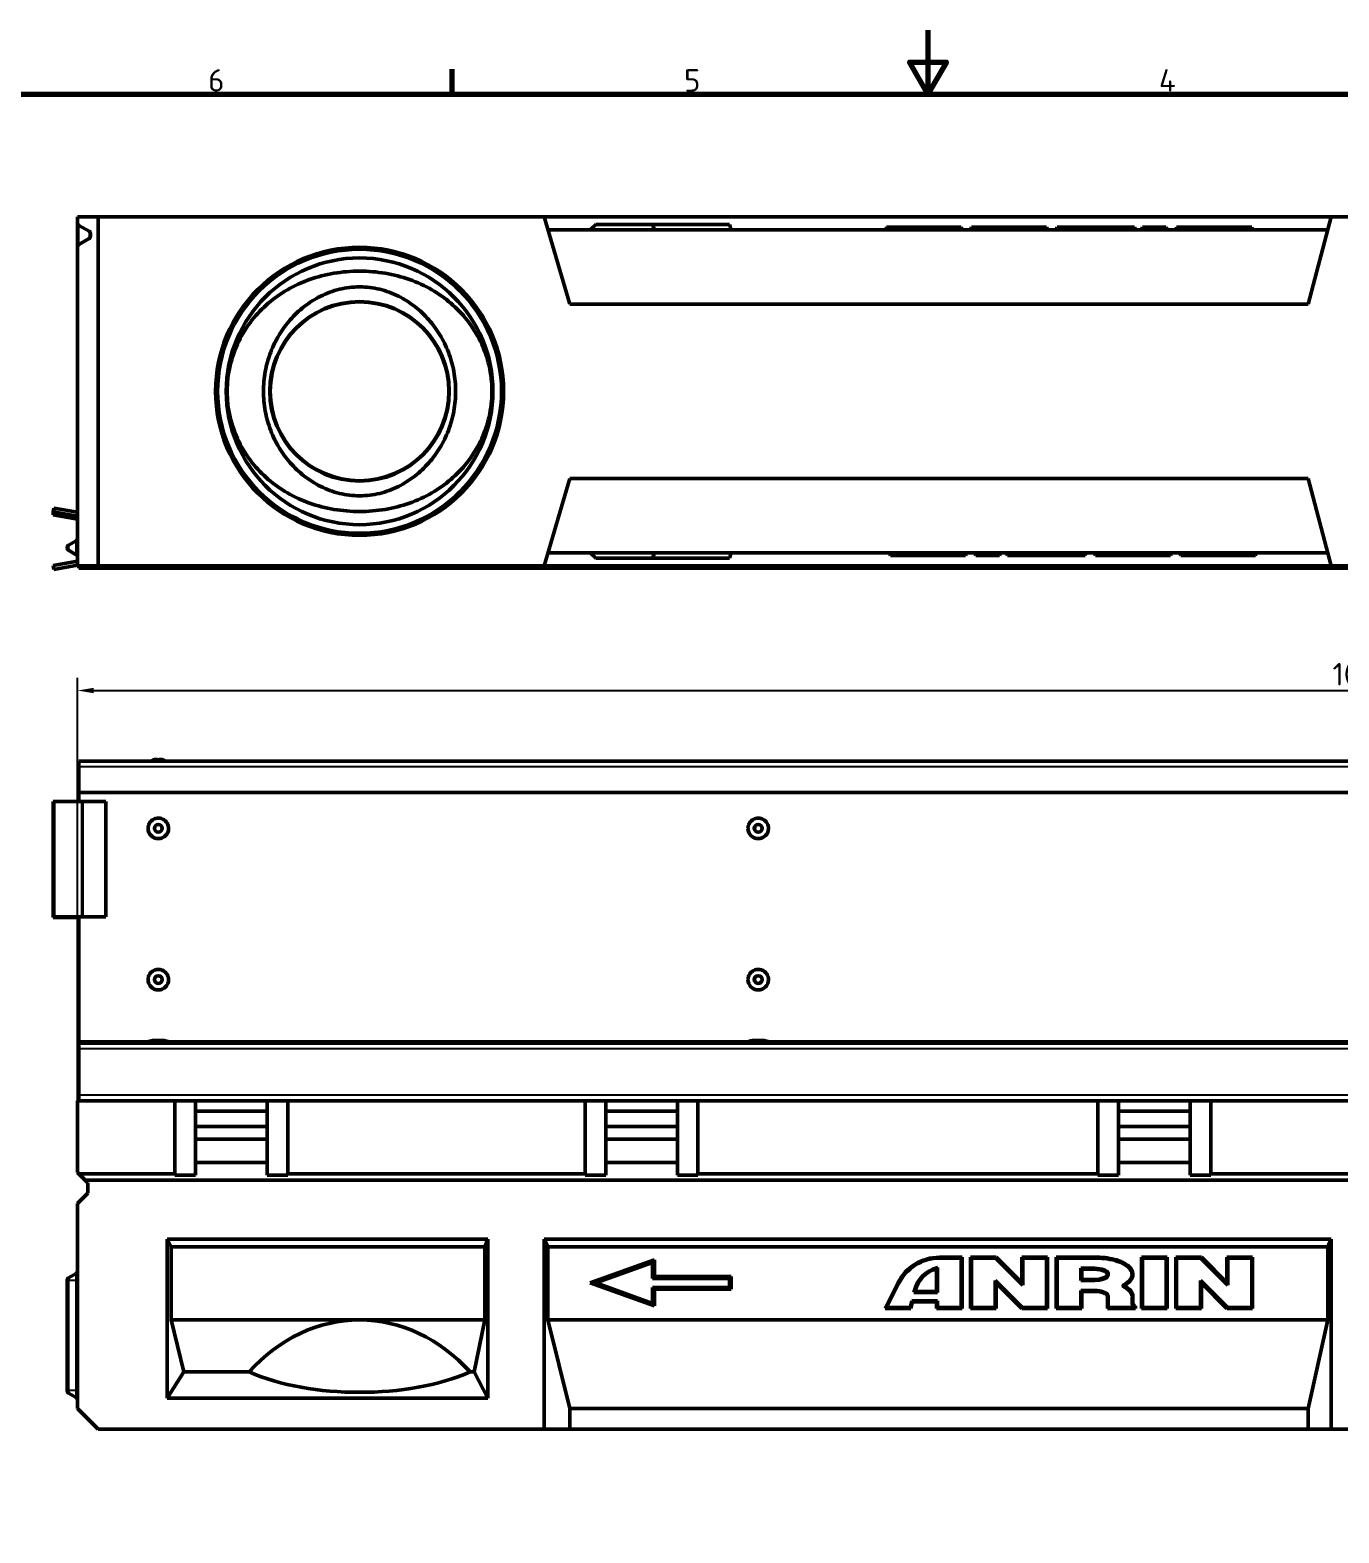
# Model space of a CAD drawing. Header units: millimetres. Extents: x 0 to 2181, y -65 to 1050.
# Drawn here: x 392 to 903, y 464 to 1050 of the extents above; entities that cross this region are included whole.
import ezdxf

# ---------------------------------------------------------------- set-up
doc = ezdxf.new("R2010")
doc.units = ezdxf.units.MM
doc.header["$LTSCALE"] = 2.5
for name, color, linetype, lineweight in [('Bemaßung (ISO)', 7, 'Continuous', 25), ('Rahmen (ISO)', 7, 'Continuous', 70), ('Sichtbar (ISO)', 7, 'Continuous', 50), ('Sichtbar schmal (ISO)', 7, 'Continuous', 25)]:
    doc.layers.add(name, color=color, linetype=linetype, lineweight=lineweight)
doc.styles.add('Notiztext (DIN)', font='isocpeur.ttf')
doc.styles.add('TXT 3_5', font='isocpeur.ttf')
doc.dimstyles.new('Anrin Standard (DIN)', dxfattribs={"dimscale": 2.5, "dimtxt": 3.5, "dimasz": 2.5, "dimexe": 2, "dimexo": 0, "dimgap": 0.8, "dimtad": 1, "dimtxsty": 'TXT 3_5', "dimcen": 0.09, "dimdle": 10, "dimclrd": 256, "dimclre": 256, "dimclrt": 256, "dimadec": 0, "dimazin": 2, "dimtfac": 0.714286, "dimtmove": 0, "dimatfit": 3, "dimfxl": 1, "dimtolj": 1, "dimlwd": -1, "dimlwe": -1, "dimarcsym": 0})

# ---------------------------------------------------------------- blocks, each defined once
blk = doc.blocks.new('Ränder Standardrahmen')
at = {"layer": 'Rahmen (ISO)'}
blk.add_line((222.75, 410), (222.75, 413.9), dxfattribs=at)
at = {"layer": 'Rahmen (ISO)', "flags": 128}
for points in [[(297, 420), (297, 410), (294.11, 415), (299.89, 415), (297, 410)], [(10, 10), (10, 410), (584, 410), (584, 10), (10, 10)]]:
    blk.add_lwpolyline(points, dxfattribs=at)
at = {"layer": 'Rahmen (ISO)', "color": 179, "char_height": 3.5, "attachment_point": 7, "style": 'Notiztext (DIN)'}
for s, insert in [('6', (184.7, 410.4)), ('5', (258.95, 410.4)), ('4', (333.03, 410.4))]:
    blk.add_mtext(s, dxfattribs=dict(at, insert=insert))
blk = doc.blocks.new('*D5')
at = {"layer": 'Bemaßung (ISO)', "transparency": 16777216}
for p, q in [((410.81, 632.45), (410.81, 797.45)), ((1410.81, 592.45), (1410.81, 797.45)), ((417.06, 792.45), (1404.56, 792.45))]:
    blk.add_line(p, q, dxfattribs=at)
for points in [[(417.06, 793.49), (417.06, 791.41), (410.81, 792.45)], [(1404.56, 793.49), (1404.56, 791.41), (1410.81, 792.45)]]:
    blk.add_solid(points, dxfattribs=at)
at = {"layer": 'Defpoints', "color": 0, "transparency": 16777216}
for p in [(1410.81, 792.45), (410.81, 632.45), (1410.81, 592.45)]:
    blk.add_point(p, dxfattribs=at)
at = {"layer": 'Bemaßung (ISO)', "transparency": 16777216, "insert": (900.31, 803.2), "char_height": 8.75, "attachment_point": 1, "style": 'TXT 3_5'}
blk.add_mtext('\\A1;1000', dxfattribs=at)

msp = doc.modelspace()

# ---------------------------------------------------------------- linework, layer by layer
at = {"layer": 'Sichtbar (ISO)'}
for p, q in [((410.81, 977.127), (410.81, 841.127)), ((1410.81, 977.127), (410.81, 977.127)), ((411.31, 973.838), (415.31, 971.528)), ((418.81, 841.127), (418.81, 977.127)), ((592.81, 977.127), (602.854, 943.127)), ((610.81, 972.127), (612.959, 974.127)), ((665.082, 974.127), (612.959, 974.127)), ((635.81, 972.127), (635.082, 974.127)), ((665.81, 972.127), (665.082, 974.127)), ((725.81, 972.127), (726.399, 973.127)), ((755.446, 973.127), (726.399, 973.127)), ((735.81, 972.127), (735.526, 973.127)), ((736.477, 972.127), (736.193, 973.127)), ((745.81, 972.127), (746.174, 973.127)), ((755.81, 972.127), (755.446, 973.127)), ((759.143, 972.127), (759.507, 973.127)), ((788.78, 973.127), (759.507, 973.127)), ((769.143, 972.127), (768.78, 973.127)), ((779.143, 972.127), (779.294, 973.127)), ((789.143, 972.127), (788.78, 973.127)), ((792.477, 972.127), (792.841, 973.127)), ((823.113, 973.127), (792.841, 973.127)), ((802.477, 972.127), (802.113, 973.127)), ((812.477, 972.127), (812.841, 973.127)), ((823.477, 972.127), (823.113, 973.127)), ((825.81, 972.127), (826.174, 973.127)), ((835.446, 973.127), (826.174, 973.127)), ((835.81, 972.127), (835.446, 973.127)), ((839.143, 972.127), (839.507, 973.127)), ((868.78, 973.127), (839.507, 973.127)), ((849.143, 972.127), (848.78, 973.127)), ((859.143, 972.127), (859.294, 973.127)), ((869.143, 972.127), (868.78, 973.127)), ((890.805, 943.127), (899.81, 977.127)), ((415.31, 968.725), (411.31, 966.415)), ((415.81, 970.662), (415.81, 969.591)), ((898.486, 972.127), (594.287, 972.127)), ((890.805, 943.127), (602.854, 943.127)), ((602.854, 875.127), (592.81, 841.127)), ((890.805, 875.127), (602.854, 875.127)), ((899.81, 841.127), (890.805, 875.127)), ((401.31, 862.13), (401.571, 863.606)), ((410.81, 860.455), (401.31, 862.13)), ((401.31, 860.952), (401.31, 862.13)), ((401.571, 863.606), (410.81, 861.978)), ((410.81, 859.277), (401.31, 860.952)), ((410.31, 850.838), (407.31, 849.106)), ((406.81, 848.013), (406.81, 848.24)), ((410.31, 845.415), (407.31, 847.147)), ((898.486, 846.127), (594.287, 846.127)), ((610.81, 846.127), (612.959, 844.127)), ((612.959, 844.127), (665.082, 844.127)), ((635.81, 846.127), (635.082, 844.127)), ((665.81, 846.127), (665.082, 844.127)), ((727.477, 846.127), (727.841, 845.127)), ((727.841, 845.127), (757.113, 845.127)), ((737.477, 846.127), (737.326, 845.127)), ((747.477, 846.127), (747.841, 845.127)), ((757.477, 846.127), (757.113, 845.127)), ((760.81, 846.127), (761.174, 845.127)), ((761.174, 845.127), (770.446, 845.127)), ((770.81, 846.127), (770.446, 845.127)), ((773.143, 846.127), (773.507, 845.127)), ((773.507, 845.127), (803.78, 845.127)), ((784.143, 846.127), (783.78, 845.127)), ((794.143, 846.127), (794.507, 845.127)), ((804.143, 846.127), (803.78, 845.127)), ((807.477, 846.127), (807.841, 845.127)), ((807.841, 845.127), (837.113, 845.127)), ((817.477, 846.127), (817.326, 845.127)), ((827.477, 846.127), (827.841, 845.127)), ((837.477, 846.127), (837.113, 845.127)), ((840.81, 846.127), (841.174, 845.127)), ((841.174, 845.127), (870.221, 845.127)), ((850.81, 846.127), (850.446, 845.127)), ((860.143, 846.127), (860.428, 845.127)), ((860.81, 846.127), (861.094, 845.127)), ((870.81, 846.127), (870.221, 845.127)), ((401.31, 841.156), (410.81, 842.831)), ((401.571, 839.678), (401.31, 841.156)), ((410.81, 841.308), (401.571, 839.678)), ((410.81, 841.127), (1410.81, 841.127)), ((411.31, 841.127), (411.31, 840.127)), ((1410.31, 840.127), (411.31, 840.127)), ((411.31, 764.951), (411.31, 749.178)), ((1410.31, 764.951), (411.31, 764.951)), ((440.932, 765.445), (440.932, 765.568)), ((443.688, 765.445), (443.688, 765.568)), ((411.31, 752.701), (1410.31, 752.701)), ((401.31, 749.184), (401.571, 749.223)), ((401.31, 749.184), (401.31, 703.951)), ((401.571, 749.223), (401.571, 704.238)), ((401.571, 749.223), (412.404, 749.173)), ((412.838, 749.172), (421.838, 749.172)), ((421.838, 749.172), (421.838, 704.148)), ((438.31, 738.697), (438.31, 738.689)), ((446.31, 738.697), (446.31, 738.689)), ((672.31, 738.697), (672.31, 738.689)), ((680.31, 738.697), (680.31, 738.689)), ((401.31, 704.2), (401.571, 704.238)), ((412.143, 704.15), (401.31, 704.2)), ((401.31, 703.951), (411.31, 703.951)), ((401.571, 704.238), (412.404, 704.188)), ((411.31, 632.451), (411.31, 704.154)), ((412.838, 704.187), (421.838, 704.187)), ((421.838, 704.148), (412.838, 704.148)), ((438.31, 679.717), (438.31, 679.71)), ((446.31, 679.717), (446.31, 679.71)), ((672.31, 679.717), (672.31, 679.71)), ((680.31, 679.717), (680.31, 679.71)), ((1410.31, 654.951), (411.31, 654.951)), ((438.31, 654.951), (438.31, 655.25)), ((444.11, 655.951), (440.51, 655.951)), ((446.31, 654.951), (446.31, 655.25)), ((672.31, 654.951), (672.31, 655.25)), ((678.11, 655.951), (674.51, 655.951)), ((680.31, 654.951), (680.31, 655.25)), ((1410.81, 632.451), (410.81, 632.451)), ((410.81, 632.451), (410.81, 604.451)), ((448.81, 603.451), (448.81, 632.451)), ((456.81, 632.451), (456.81, 603.451)), ((484.81, 628.451), (456.81, 628.451)), ((484.81, 603.451), (484.81, 632.451)), ((492.81, 632.451), (492.81, 603.451)), ((608.81, 603.451), (608.81, 632.451)), ((616.81, 632.451), (616.81, 603.451)), ((644.81, 628.451), (616.81, 628.451)), ((644.81, 603.451), (644.81, 632.451)), ((652.81, 632.451), (652.81, 603.451)), ((808.81, 603.451), (808.81, 632.451)), ((816.81, 632.451), (816.81, 603.451)), ((844.81, 628.451), (816.81, 628.451)), ((844.81, 603.451), (844.81, 632.451)), ((852.81, 632.451), (852.81, 603.451)), ((484.81, 622.451), (456.81, 622.451)), ((644.81, 622.451), (616.81, 622.451)), ((844.81, 622.451), (816.81, 622.451)), ((484.81, 617.451), (456.81, 617.451)), ((644.81, 617.451), (616.81, 617.451)), ((844.81, 617.451), (816.81, 617.451)), ((410.81, 604.451), (411.31, 603.951)), ((448.81, 603.951), (411.31, 603.951)), ((411.31, 603.951), (414.81, 600.451)), ((484.81, 608.451), (456.81, 608.451)), ((608.81, 603.951), (492.81, 603.951)), ((644.81, 608.451), (616.81, 608.451)), ((808.81, 603.951), (652.81, 603.951)), ((844.81, 608.451), (816.81, 608.451)), ((948.81, 603.951), (852.81, 603.951)), ((1407.81, 601.451), (413.81, 601.451)), ((414.81, 600.451), (414.81, 596.451)), ((456.81, 603.451), (448.81, 603.451)), ((492.81, 603.451), (484.81, 603.451)), ((616.81, 603.451), (608.81, 603.451)), ((652.81, 603.451), (644.81, 603.451)), ((816.81, 603.451), (808.81, 603.451)), ((852.81, 603.451), (844.81, 603.451)), ((414.81, 596.451), (410.81, 592.451)), ((410.81, 592.451), (410.81, 512.451)), ((570.81, 578.451), (445.81, 578.451)), ((445.81, 516.451), (445.81, 578.451)), ((445.81, 578.451), (447.287, 575.564)), ((569.606, 575.564), (447.287, 575.564)), ((447.287, 575.564), (447.287, 547.012)), ((569.606, 575.564), (570.81, 578.451)), ((569.606, 547.012), (569.606, 575.564)), ((570.81, 516.451), (570.81, 578.451)), ((899.81, 578.451), (592.81, 578.451)), ((592.81, 504.451), (592.81, 578.451)), ((592.81, 578.451), (594.287, 575.564)), ((898.486, 575.564), (594.287, 575.564)), ((594.287, 575.564), (594.287, 547.012)), ((898.486, 575.564), (899.81, 578.451)), ((898.486, 547.012), (898.486, 575.564)), ((899.81, 504.451), (899.81, 578.451)), ((635.81, 570.451), (610.81, 561.451)), ((612.959, 561.451), (635.082, 569.415)), ((635.81, 570.451), (635.082, 569.415)), ((635.082, 569.415), (635.082, 563.223)), ((635.81, 563.951), (635.81, 570.451)), ((746.991, 571.451), (755.81, 571.451)), ((746.991, 571.087), (755.446, 571.087)), ((755.81, 571.451), (755.446, 571.087)), ((755.446, 571.087), (755.446, 551.815)), ((755.81, 571.451), (755.81, 551.451)), ((759.143, 571.451), (769.143, 571.451)), ((759.143, 571.451), (759.507, 571.087)), ((759.143, 551.451), (759.143, 571.451)), ((759.507, 571.087), (768.993, 571.087)), ((759.507, 551.815), (759.507, 571.087)), ((769.143, 571.451), (768.993, 571.087)), ((768.993, 571.087), (779.507, 560.572)), ((769.143, 571.451), (779.143, 561.451)), ((779.143, 571.451), (779.507, 571.087)), ((779.143, 561.451), (779.143, 571.451)), ((779.143, 571.451), (789.143, 571.451)), ((779.507, 560.572), (779.507, 571.087)), ((779.507, 571.087), (788.78, 571.087)), ((789.143, 571.451), (788.78, 571.087)), ((788.78, 571.087), (788.78, 551.815)), ((789.143, 571.451), (789.143, 551.451)), ((792.477, 551.451), (792.477, 571.451)), ((792.477, 571.451), (808.477, 571.451)), ((792.477, 571.451), (792.841, 571.087)), ((792.841, 551.815), (792.841, 571.087)), ((792.841, 571.087), (808.477, 571.087)), ((825.81, 571.451), (826.174, 571.087)), ((825.81, 551.451), (825.81, 571.451)), ((825.81, 571.451), (835.81, 571.451)), ((826.174, 551.815), (826.174, 571.087)), ((826.174, 571.087), (835.446, 571.087)), ((835.81, 571.451), (835.446, 571.087)), ((835.446, 571.087), (835.446, 551.815)), ((835.81, 571.451), (835.81, 551.451)), ((839.143, 571.451), (849.143, 571.451)), ((839.143, 571.451), (839.507, 571.087)), ((839.143, 551.451), (839.143, 571.451)), ((839.507, 571.087), (848.993, 571.087)), ((839.507, 551.815), (839.507, 571.087)), ((849.143, 571.451), (848.993, 571.087)), ((848.993, 571.087), (859.507, 560.572)), ((849.143, 571.451), (859.143, 561.451)), ((859.143, 571.451), (859.507, 571.087)), ((859.143, 561.451), (859.143, 571.451)), ((859.143, 571.451), (869.143, 571.451)), ((859.507, 560.572), (859.507, 571.087)), ((859.507, 571.087), (868.78, 571.087)), ((869.143, 571.451), (868.78, 571.087)), ((868.78, 571.087), (868.78, 551.815)), ((869.143, 571.451), (869.143, 551.451)), ((407.31, 563.43), (410.31, 565.162)), ((635.81, 563.951), (635.082, 563.223)), ((635.082, 563.223), (665.082, 563.223)), ((665.81, 563.951), (635.81, 563.951)), ((665.81, 563.951), (665.082, 563.223)), ((665.082, 563.223), (665.082, 559.679)), ((665.81, 558.951), (665.81, 563.951)), ((745.81, 558.117), (745.81, 566.977)), ((746.174, 567.451), (746.174, 557.753)), ((802.113, 562.42), (802.113, 567.148)), ((802.477, 566.784), (802.113, 567.148)), ((802.113, 567.148), (807.477, 567.148)), ((802.477, 562.784), (802.113, 562.42)), ((802.477, 566.784), (802.477, 562.784)), ((807.477, 566.784), (802.477, 566.784)), ((802.477, 562.784), (807.477, 562.784)), ((406.81, 519.337), (406.81, 562.564)), ((610.81, 561.451), (635.81, 552.451)), ((610.81, 561.451), (612.959, 561.451)), ((635.082, 553.486), (612.959, 561.451)), ((665.082, 559.679), (635.082, 559.679)), ((635.81, 558.951), (635.082, 559.679)), ((635.082, 559.679), (635.082, 553.486)), ((635.81, 558.951), (665.81, 558.951)), ((635.81, 552.451), (635.81, 558.951)), ((665.81, 558.951), (665.082, 559.679)), ((725.81, 551.451), (730.81, 561.451)), ((726.399, 551.815), (731.136, 561.288)), ((737.011, 557.753), (737.193, 558.484)), ((737.477, 558.117), (737.011, 557.753)), ((746.174, 557.753), (737.011, 557.753)), ((737.547, 558.396), (737.477, 558.117)), ((737.477, 558.117), (745.81, 558.117)), ((745.81, 558.117), (746.174, 557.753)), ((779.294, 551.815), (768.78, 562.329)), ((769.143, 561.451), (768.78, 562.329)), ((768.78, 562.329), (768.78, 551.815)), ((779.143, 551.451), (769.143, 561.451)), ((769.143, 561.451), (769.143, 551.451)), ((779.143, 561.451), (779.507, 560.572)), ((807.477, 562.42), (802.113, 562.42)), ((807.477, 558.481), (802.113, 558.481)), ((802.477, 558.117), (802.113, 558.481)), ((802.113, 558.481), (802.113, 551.815)), ((807.477, 558.117), (802.477, 558.117)), ((802.477, 558.117), (802.477, 551.451)), ((859.294, 551.815), (848.78, 562.329)), ((849.143, 561.451), (848.78, 562.329)), ((848.78, 562.329), (848.78, 551.815)), ((859.143, 551.451), (849.143, 561.451)), ((849.143, 561.451), (849.143, 551.451)), ((859.143, 561.451), (859.507, 560.572)), ((635.81, 552.451), (635.082, 553.486)), ((725.81, 551.451), (726.399, 551.815)), ((735.81, 551.451), (725.81, 551.451)), ((735.526, 551.815), (726.399, 551.815)), ((736.193, 554.481), (735.526, 551.815)), ((735.81, 551.451), (735.526, 551.815)), ((736.477, 554.117), (735.81, 551.451)), ((746.174, 554.481), (736.193, 554.481)), ((736.477, 554.117), (736.193, 554.481)), ((745.81, 554.117), (736.477, 554.117)), ((745.81, 554.117), (746.174, 554.481)), ((745.81, 551.451), (745.81, 554.117)), ((745.81, 551.451), (746.174, 551.815)), ((755.81, 551.451), (745.81, 551.451)), ((746.174, 551.815), (746.174, 554.481)), ((755.446, 551.815), (746.174, 551.815)), ((755.81, 551.451), (755.446, 551.815)), ((759.143, 551.451), (759.507, 551.815)), ((769.143, 551.451), (759.143, 551.451)), ((768.78, 551.815), (759.507, 551.815)), ((769.143, 551.451), (768.78, 551.815)), ((779.143, 551.451), (779.294, 551.815)), ((789.143, 551.451), (779.143, 551.451)), ((788.78, 551.815), (779.294, 551.815)), ((789.143, 551.451), (788.78, 551.815)), ((792.477, 551.451), (792.841, 551.815)), ((802.477, 551.451), (792.477, 551.451)), ((802.113, 551.815), (792.841, 551.815)), ((802.477, 551.451), (802.113, 551.815)), ((812.477, 551.451), (812.477, 556.117)), ((812.477, 551.451), (812.841, 551.815)), ((823.477, 551.451), (812.477, 551.451)), ((812.841, 551.815), (812.841, 556.117)), ((823.113, 551.815), (812.841, 551.815)), ((822.113, 556.117), (822.113, 553.451)), ((822.477, 556.117), (822.477, 553.451)), ((823.113, 552.136), (823.113, 551.815)), ((823.477, 551.451), (823.113, 551.815)), ((823.477, 552.451), (823.477, 551.451)), ((825.81, 551.451), (826.174, 551.815)), ((835.81, 551.451), (825.81, 551.451)), ((835.446, 551.815), (826.174, 551.815)), ((835.81, 551.451), (835.446, 551.815)), ((839.143, 551.451), (839.507, 551.815)), ((849.143, 551.451), (839.143, 551.451)), ((848.78, 551.815), (839.507, 551.815)), ((849.143, 551.451), (848.78, 551.815)), ((859.143, 551.451), (859.294, 551.815)), ((869.143, 551.451), (859.143, 551.451)), ((868.78, 551.815), (859.294, 551.815)), ((869.143, 551.451), (868.78, 551.815)), ((569.606, 547.012), (447.287, 547.012)), ((447.287, 547.012), (452.317, 526.721)), ((565.505, 526.721), (569.606, 547.012)), ((898.486, 547.012), (594.287, 547.012)), ((594.287, 547.012), (602.854, 512.451)), ((890.805, 512.451), (898.486, 547.012)), ((445.81, 516.451), (452.317, 526.721)), ((452.317, 526.721), (477.736, 526.721)), ((563.884, 526.721), (565.505, 526.721)), ((565.505, 526.721), (570.81, 516.451)), ((407.31, 518.471), (410.31, 516.739)), ((570.81, 516.451), (445.81, 516.451)), ((418.81, 504.451), (410.81, 512.451)), ((890.805, 512.451), (602.854, 512.451)), ((602.854, 512.451), (602.854, 504.451)), ((890.805, 504.451), (890.805, 512.451)), ((418.81, 504.451), (1402.81, 504.451))]:
    msp.add_line(p, q, dxfattribs=at)
for radius in [56.157, 55.371, 52, 35, 34.843]:
    msp.add_circle((520.81, 909.127), radius, dxfattribs=at)
for centre, radius, start, end in [((411.81, 974.704), 1, 180, 240), ((414.81, 970.662), 1, 0, 60), ((414.81, 969.591), 1, 300, 0), ((411.81, 965.549), 1, 120, 180), ((409.81, 851.704), 1, 300, 0), ((407.81, 848.24), 1, 120, 180), ((407.81, 848.013), 1, 180, 240), ((409.81, 844.549), 1, 0, 60), ((442.31, 760.451), 5.3, 105.068836, 121.890792), ((442.31, 760.451), 5.3, 58.109208, 74.931164), ((438.61, 655.25), 0.3, 113.84447, 180), ((440.51, 650.951), 5, 90, 113.84447), ((444.11, 650.951), 5, 66.15553, 90), ((446.01, 655.25), 0.3, 0, 66.15553), ((672.61, 655.25), 0.3, 113.84447, 180), ((674.51, 650.951), 5, 90, 113.84447), ((678.11, 650.951), 5, 66.15553, 90), ((680.01, 655.25), 0.3, 0, 66.15553), ((746.991, 553.361), 18.09, 90, 153.434949), ((746.991, 553.361), 17.726, 90, 153.434949), ((407.81, 562.564), 1, 120, 180), ((409.81, 566.028), 1, 300, 0), ((749.143, 555.497), 12.318, 103.949179, 165.963757), ((749.143, 555.497), 11.954, 106.191505, 165.963757), ((818.998, 560.386), 0.364, 118.479954, 241.935979), ((823.477, 553.451), 1.364, 180, 254.523319), ((823.477, 553.451), 1, 180, 270), ((407.81, 519.337), 1, 180, 240), ((409.81, 515.873), 1, 0, 60)]:
    msp.add_arc(centre, radius, start, end, dxfattribs=at)
for centre, major_axis, ratio, start_param, end_param in [((412.838, 749.237), (2.5, 0), 0.0261769, 4.5378561, 4.712389), ((442.31, 738.689), (4, 0), 0.9996573, 3.1415927, 6.2831853), ((442.31, 738.689), (1.5, 0), 0.9996573, 0.0087288, 3.1328639), ((676.31, 738.689), (4, 0), 0.9996573, 3.1415927, 6.2831853), ((676.31, 738.689), (1.5, 0), 0.9996573, 0.0087288, 3.1328639), ((412.838, 704.253), (-4, 0), 0.0261769, 1.3962634, 1.5707963), ((412.838, 704.253), (2.5, 0), 0.0261769, 4.5378561, 4.712389), ((442.31, 679.71), (1.5, 0), 0.9996573, 0.0087288, 3.1328639), ((676.31, 679.71), (1.5, 0), 0.9996573, 0.0087288, 3.1328639), ((442.31, 679.71), (4, 0), 0.9996573, 3.1415927, 6.2831853), ((676.31, 679.71), (4, 0), 0.9996573, 3.1415927, 6.2831853), ((520.81, 471.931), (0, 75.08), 0.8390996, 0, 0.7528342), ((520.81, 471.931), (0, 75.08), 0.8390996, 5.5303511, 6.2831853), ((520.81, 548.16), (-63, 0), 0.4663077, 0.8179621, 2.3236305)]:
    msp.add_ellipse(centre, major_axis=major_axis, ratio=ratio, start_param=start_param, end_param=end_param, dxfattribs=at)
for centre in [(442.31, 738.715), (676.31, 738.715), (442.31, 679.736), (676.31, 679.736)]:
    msp.add_ellipse(centre, major_axis=(-1.5, 0), ratio=0.9996573, dxfattribs=at)
for points, knots in [([(520.81, 955.985), (524.191, 955.985), (527.553, 955.704), (534.089, 954.606), (537.266, 953.787), (543.334, 951.641), (546.229, 950.311), (551.635, 947.201), (554.145, 945.42), (558.656, 941.556), (560.828, 939.328), (564.757, 934.331), (566.513, 931.561), (569.404, 925.618), (570.542, 922.439), (572.069, 915.873), (572.458, 912.487), (572.458, 905.767), (572.069, 902.38), (570.542, 895.815), (569.404, 892.635), (566.513, 886.692), (564.757, 883.922), (560.828, 878.925), (558.656, 876.697), (554.145, 872.833), (551.635, 871.052), (546.229, 867.942), (543.334, 866.612), (537.266, 864.466), (534.089, 863.647), (527.553, 862.549), (524.191, 862.268), (517.43, 862.268), (514.068, 862.549), (507.531, 863.647), (504.354, 864.466), (498.286, 866.612), (495.391, 867.942), (489.986, 871.052), (487.475, 872.833), (482.965, 876.697), (480.792, 878.925), (476.863, 883.922), (475.108, 886.692), (472.217, 892.635), (471.078, 895.815), (469.551, 902.38), (469.163, 905.767), (469.163, 912.487), (469.551, 915.873), (471.078, 922.439), (472.217, 925.618), (475.108, 931.561), (476.863, 934.331), (480.792, 939.328), (482.965, 941.556), (487.475, 945.42), (489.986, 947.201), (495.391, 950.311), (498.286, 951.641), (504.354, 953.787), (507.531, 954.606), (514.068, 955.704), (517.43, 955.985), (520.81, 955.985)], [0, 0, 0, 0, 1.0141609, 1.0141609, 2.0283217, 2.0283217, 3.0424826, 3.0424826, 4.0566434, 4.0566434, 5.0646535, 5.0646535, 6.0726636, 6.0726636, 7.0806736, 7.0806736, 8.0886837, 8.0886837, 9.0966938, 9.0966938, 10.1047038, 10.1047038, 11.1127139, 11.1127139, 12.120724, 12.120724, 13.1348848, 13.1348848, 14.1490457, 14.1490457, 15.1632065, 15.1632065, 16.1773674, 16.1773674, 17.1915283, 17.1915283, 18.2056891, 18.2056891, 19.21985, 19.21985, 20.2340108, 20.2340108, 21.2420209, 21.2420209, 22.250031, 22.250031, 23.258041, 23.258041, 24.2660511, 24.2660511, 25.2740612, 25.2740612, 26.2820712, 26.2820712, 27.2900813, 27.2900813, 28.2980914, 28.2980914, 29.3122522, 29.3122522, 30.3264131, 30.3264131, 31.340574, 31.340574, 32.3547348, 32.3547348, 32.3547348, 32.3547348]), ([(520.81, 949.867), (518.12, 949.867), (515.487, 949.532), (510.423, 948.289), (507.99, 947.381), (503.39, 945.095), (501.221, 943.715), (497.224, 940.594), (495.397, 938.852), (492.254, 935.276), (490.804, 933.325), (488.215, 929.071), (487.077, 926.768), (485.227, 921.935), (484.514, 919.4), (483.571, 914.264), (483.342, 911.663), (483.342, 906.59), (483.571, 903.989), (484.514, 898.853), (485.227, 896.318), (487.077, 891.485), (488.215, 889.182), (490.804, 884.928), (492.254, 882.977), (495.397, 879.401), (497.224, 877.659), (501.221, 874.538), (503.39, 873.158), (507.99, 870.872), (510.423, 869.964), (515.487, 868.721), (518.12, 868.386), (523.5, 868.386), (526.133, 868.721), (531.198, 869.964), (533.63, 870.872), (538.23, 873.158), (540.399, 874.538), (544.396, 877.659), (546.224, 879.401), (549.366, 882.977), (550.817, 884.928), (553.405, 889.182), (554.544, 891.485), (556.393, 896.318), (557.106, 898.853), (558.049, 903.989), (558.279, 906.59), (558.279, 911.663), (558.049, 914.264), (557.106, 919.4), (556.393, 921.935), (554.544, 926.768), (553.405, 929.071), (550.817, 933.325), (549.366, 935.276), (546.224, 938.852), (544.396, 940.594), (540.399, 943.715), (538.23, 945.095), (533.63, 947.381), (531.198, 948.289), (526.133, 949.532), (523.5, 949.867), (520.81, 949.867)], [0, 0, 0, 0, 0.8069679, 0.8069679, 1.6139359, 1.6139359, 2.4209038, 2.4209038, 3.2278718, 3.2278718, 3.9887155, 3.9887155, 4.7495593, 4.7495593, 5.5104031, 5.5104031, 6.2712469, 6.2712469, 7.0320906, 7.0320906, 7.7929344, 7.7929344, 8.5537782, 8.5537782, 9.314622, 9.314622, 10.1215899, 10.1215899, 10.9285579, 10.9285579, 11.7355258, 11.7355258, 12.5424937, 12.5424937, 13.3494617, 13.3494617, 14.1564296, 14.1564296, 14.9633976, 14.9633976, 15.7703655, 15.7703655, 16.5312093, 16.5312093, 17.292053, 17.292053, 18.0528968, 18.0528968, 18.8137406, 18.8137406, 19.5745844, 19.5745844, 20.3354282, 20.3354282, 21.0962719, 21.0962719, 21.8571157, 21.8571157, 22.6640836, 22.6640836, 23.4710516, 23.4710516, 24.2780195, 24.2780195, 25.0849875, 25.0849875, 25.0849875, 25.0849875]), ([(440.973, 765.458), (440.945, 765.448), (440.916, 765.44), (440.851, 765.421), (440.811, 765.411), (440.738, 765.395), (440.704, 765.39), (440.65, 765.383), (440.627, 765.382), (440.597, 765.386), (440.59, 765.391), (440.59, 765.403), (440.598, 765.412), (440.63, 765.434), (440.654, 765.446), (440.68, 765.458)], [-0.078250863, -0.078250863, -0.078250863, -0.078250863, -0.069556054, -0.069556054, -0.058040716, -0.058040716, -0.046525378, -0.046525378, -0.035046923, -0.035046923, -0.023568468, -0.023568468, -0.011784234, -0.011784234, 0, 0, 0, 0]), ([(440.68, 765.458), (440.754, 765.49), (440.82, 765.519), (440.909, 765.558), (440.931, 765.568), (440.932, 765.568), (440.932, 765.568), (440.932, 765.568)], [0.268989251, 0.268989251, 0.268989251, 0.268989251, 0.30150758, 0.30150758, 0.334025908, 0.334025908, 0.334629733, 0.334629733, 0.334629733, 0.334629733]), ([(442.017, 765.458), (441.991, 765.49), (441.943, 765.519), (441.807, 765.558), (441.72, 765.568), (441.533, 765.569), (441.423, 765.56), (441.199, 765.522), (441.085, 765.494), (440.981, 765.46), (440.977, 765.459), (440.973, 765.458)], [0.26898925, 0.26898925, 0.26898925, 0.26898925, 0.3015179, 0.3015179, 0.33404654, 0.33404654, 0.36652884, 0.36652884, 0.39901114, 0.39901114, 0.40027528, 0.40027528, 0.40027528, 0.40027528]), ([(442.603, 765.458), (442.596, 765.448), (442.584, 765.44), (442.551, 765.421), (442.525, 765.411), (442.461, 765.395), (442.424, 765.39), (442.35, 765.383), (442.308, 765.382), (442.228, 765.386), (442.189, 765.391), (442.123, 765.403), (442.092, 765.412), (442.044, 765.434), (442.026, 765.446), (442.017, 765.458)], [-0.078250863, -0.078250863, -0.078250863, -0.078250863, -0.069556054, -0.069556054, -0.058040716, -0.058040716, -0.046525378, -0.046525378, -0.035046923, -0.035046923, -0.023568468, -0.023568468, -0.011784234, -0.011784234, 0, 0, 0, 0]), ([(443.647, 765.458), (443.547, 765.49), (443.434, 765.519), (443.209, 765.558), (443.098, 765.568), (442.91, 765.569), (442.821, 765.56), (442.683, 765.522), (442.634, 765.494), (442.605, 765.46), (442.604, 765.459), (442.603, 765.458)], [0.26898925, 0.26898925, 0.26898925, 0.26898925, 0.3015179, 0.3015179, 0.33404654, 0.33404654, 0.36652884, 0.36652884, 0.39901114, 0.39901114, 0.40027528, 0.40027528, 0.40027528, 0.40027528]), ([(443.94, 765.458), (443.961, 765.448), (443.979, 765.44), (444.01, 765.421), (444.023, 765.411), (444.033, 765.395), (444.03, 765.39), (444.01, 765.383), (443.992, 765.382), (443.943, 765.386), (443.912, 765.39), (443.845, 765.403), (443.806, 765.412), (443.725, 765.433), (443.683, 765.446), (443.647, 765.458)], [-0.078250408, -0.078250408, -0.078250408, -0.078250408, -0.069555599, -0.069555599, -0.058040261, -0.058040261, -0.046524923, -0.046524923, -0.035183882, -0.035183882, -0.02384284, -0.02384284, -0.01192142, -0.01192142, 0, 0, 0, 0]), ([(443.688, 765.568), (443.688, 765.568), (443.709, 765.559), (443.795, 765.522), (443.859, 765.494), (443.934, 765.46), (443.937, 765.459), (443.94, 765.458)], [0.334630055, 0.334630055, 0.334630055, 0.334630055, 0.366528842, 0.366528842, 0.399011142, 0.399011142, 0.40027528, 0.40027528, 0.40027528, 0.40027528]), ([(438.31, 738.697), (438.31, 739.124), (438.379, 739.55), (438.647, 740.36), (438.847, 740.743), (439.357, 741.427), (439.667, 741.728), (440.366, 742.217), (440.754, 742.406), (441.572, 742.65), (442, 742.707), (442.853, 742.682), (443.278, 742.6), (444.08, 742.309), (444.457, 742.098), (445.126, 741.569), (445.418, 741.25), (445.887, 740.537), (446.064, 740.143), (446.264, 739.394), (446.31, 739.046), (446.31, 738.697)], [0, 0, 0, 0, 0.3199842, 0.3199842, 0.6399715, 0.6399715, 0.9599669, 0.9599669, 1.2799723, 1.2799723, 1.5999856, 1.5999856, 1.9200014, 1.9200014, 2.2400135, 2.2400135, 2.5600171, 2.5600171, 2.8800109, 2.8800109, 3.1415927, 3.1415927, 3.1415927, 3.1415927]), ([(672.31, 738.697), (672.31, 739.124), (672.379, 739.55), (672.647, 740.36), (672.847, 740.743), (673.357, 741.427), (673.667, 741.728), (674.366, 742.217), (674.754, 742.406), (675.572, 742.65), (676, 742.707), (676.853, 742.682), (677.278, 742.6), (678.08, 742.309), (678.457, 742.098), (679.126, 741.569), (679.418, 741.25), (679.887, 740.537), (680.064, 740.143), (680.264, 739.394), (680.31, 739.046), (680.31, 738.697)], [0, 0, 0, 0, 0.3199842, 0.3199842, 0.6399715, 0.6399715, 0.9599669, 0.9599669, 1.2799723, 1.2799723, 1.5999856, 1.5999856, 1.9200014, 1.9200014, 2.2400135, 2.2400135, 2.5600171, 2.5600171, 2.8800109, 2.8800109, 3.1415927, 3.1415927, 3.1415927, 3.1415927]), ([(438.31, 679.717), (438.31, 680.144), (438.379, 680.57), (438.647, 681.38), (438.847, 681.763), (439.357, 682.447), (439.667, 682.748), (440.366, 683.238), (440.754, 683.426), (441.572, 683.67), (442, 683.727), (442.853, 683.702), (443.278, 683.621), (444.08, 683.329), (444.457, 683.118), (445.126, 682.589), (445.418, 682.27), (445.887, 681.558), (446.064, 681.164), (446.264, 680.415), (446.31, 680.066), (446.31, 679.717)], [0, 0, 0, 0, 0.3199842, 0.3199842, 0.6399715, 0.6399715, 0.9599669, 0.9599669, 1.2799723, 1.2799723, 1.5999856, 1.5999856, 1.9200014, 1.9200014, 2.2400135, 2.2400135, 2.5600171, 2.5600171, 2.8800109, 2.8800109, 3.1415927, 3.1415927, 3.1415927, 3.1415927]), ([(672.31, 679.717), (672.31, 680.144), (672.379, 680.57), (672.647, 681.38), (672.847, 681.763), (673.357, 682.447), (673.667, 682.748), (674.366, 683.238), (674.754, 683.426), (675.572, 683.67), (676, 683.727), (676.853, 683.702), (677.278, 683.621), (678.08, 683.329), (678.457, 683.118), (679.126, 682.589), (679.418, 682.27), (679.887, 681.558), (680.064, 681.164), (680.264, 680.415), (680.31, 680.066), (680.31, 679.717)], [0, 0, 0, 0, 0.3199842, 0.3199842, 0.6399715, 0.6399715, 0.9599669, 0.9599669, 1.2799723, 1.2799723, 1.5999856, 1.5999856, 1.9200014, 1.9200014, 2.2400135, 2.2400135, 2.5600171, 2.5600171, 2.8800109, 2.8800109, 3.1415927, 3.1415927, 3.1415927, 3.1415927]), ([(808.477, 571.451), (811.15, 571.451), (815.82, 570.794), (820.644, 568.485), (822.065, 566.652), (822.62, 564.761), (822.464, 563.787), (821.314, 561.958), (820.321, 561.104), (818.998, 560.386)], [-1.5707963, -1.5707963, -1.5707963, -1.5707963, -0.9979986, -0.5684004, -0.1388021, -0.1388021, 0.2907962, 0.2907962, 0.7203944, 0.7203944, 0.7203944, 0.7203944]), ([(808.477, 571.087), (809.757, 571.087), (811.038, 571.001), (813.08, 570.724), (813.87, 570.578), (817.239, 569.781), (819.402, 568.752), (821.098, 567.177), (821.422, 566.78), (821.888, 565.979), (822.03, 565.576), (822.139, 564.794), (822.115, 564.413), (821.909, 563.65), (821.728, 563.268), (820.919, 562.11), (820.019, 561.354), (818.825, 560.706)], [-1.5707963, -1.5707963, -1.5707963, -1.5707963, -1.2929744, -1.2929744, -1.1094559, -1.1094559, -0.4738838, -0.4738838, -0.2700097, -0.2700097, -0.0661356, -0.0661356, 0.1273485, 0.1273485, 0.3208326, 0.3208326, 0.7203944, 0.7203944, 0.7203944, 0.7203944]), ([(807.477, 567.148), (808.824, 567.148), (810.826, 566.82), (812.356, 565.924), (812.908, 565.091), (812.807, 564.294), (812.254, 563.587), (810.826, 562.749), (808.824, 562.42), (807.477, 562.42)], [-1.5707963, -1.5707963, -1.5707963, -1.5707963, -0.7853982, -0.3926991, -0.0981748, 0.1963495, 0.3926991, 0.7853982, 1.5707963, 1.5707963, 1.5707963, 1.5707963]), ([(807.477, 562.784), (808.786, 562.784), (810.736, 563.109), (812.031, 563.888), (812.46, 564.454), (812.525, 564.983), (812.124, 565.625), (810.736, 566.459), (808.786, 566.784), (807.477, 566.784)], [-1.5707963, -1.5707963, -1.5707963, -1.5707963, -0.7853982, -0.3926991, -0.1963495, 0.0981748, 0.3926991, 0.7853982, 1.5707963, 1.5707963, 1.5707963, 1.5707963]), ([(812.841, 556.117), (812.841, 556.302), (812.795, 556.486), (812.661, 556.765), (812.592, 556.871), (812.229, 557.314), (811.803, 557.591), (810.931, 557.964), (810.546, 558.088), (809.733, 558.282), (809.309, 558.355), (808.416, 558.455), (807.947, 558.481), (807.477, 558.481)], [-3.1415927, -3.1415927, -3.1415927, -3.1415927, -2.9511233, -2.9511233, -2.8253065, -2.8253065, -2.3895705, -2.3895705, -2.1100262, -2.1100262, -1.8447282, -1.8447282, -1.5707963, -1.5707963, -1.5707963, -1.5707963]), ([(812.477, 556.117), (812.477, 556.248), (812.412, 556.51), (812.031, 557.014), (810.736, 557.792), (808.786, 558.117), (807.477, 558.117)], [-3.1415927, -3.1415927, -3.1415927, -3.1415927, -2.9452431, -2.7488936, -2.3561945, -1.5707963, -1.5707963, -1.5707963, -1.5707963]), ([(818.827, 560.065), (819.089, 559.925), (819.338, 559.781), (819.725, 559.535), (819.873, 559.435), (820.501, 558.985), (820.908, 558.618), (821.431, 558.004), (821.6, 557.761), (821.859, 557.287), (821.953, 557.057), (822.081, 556.59), (822.113, 556.354), (822.113, 556.117)], [-0.6949133, -0.6949133, -0.6949133, -0.6949133, -0.6106505, -0.6106505, -0.55498972, -0.55498972, -0.36222206, -0.36222206, -0.23855288, -0.23855288, -0.12118626, -0.12118626, 0, 0, 0, 0])]:
    msp.add_open_spline(points, degree=3, knots=knots, dxfattribs=at)
for points, degree in [([(745.81, 566.977), (745.988, 567.214), (746.174, 567.451)], 2), ([(818.998, 560.386), (820.111, 559.793), (821.867, 558.434), (822.477, 556.89), (822.477, 556.117)], 3), ([(823.477, 552.451), (823.32, 552.293), (823.113, 552.136)], 2)]:
    msp.add_open_spline(points, degree=degree, dxfattribs=at)
at = {"layer": 'Sichtbar schmal (ISO)'}
for p, q in [((411.31, 966.415), (411.31, 973.838)), ((807.477, 972.127), (807.477, 973.127)), ((415.31, 971.528), (415.31, 968.725)), ((410.31, 845.415), (410.31, 850.838)), ((407.31, 849.106), (407.31, 847.147)), ((789.143, 846.127), (789.143, 845.127)), ((1410.31, 762.701), (411.31, 762.701)), ((440.68, 765.387), (440.68, 765.458)), ((443.94, 765.387), (443.94, 765.458)), ((412.404, 749.173), (412.404, 704.188)), ((412.838, 749.172), (412.838, 704.187)), ((438.89, 655.681), (411.31, 655.681)), ((1410.31, 652.701), (411.31, 652.701)), ((446.31, 655.25), (438.31, 655.25)), ((446.131, 655.524), (438.489, 655.524)), ((672.89, 655.681), (445.73, 655.681)), ((680.31, 655.25), (672.31, 655.25)), ((680.131, 655.524), (672.489, 655.524)), ((906.89, 655.681), (679.73, 655.681)), ((1410.31, 634.701), (411.31, 634.701)), ((746.991, 571.451), (746.991, 571.087)), ((808.477, 571.451), (808.477, 571.087)), ((407.31, 563.43), (407.31, 518.471)), ((410.31, 516.739), (410.31, 565.162)), ((807.477, 566.784), (807.477, 567.148)), ((807.477, 562.784), (807.477, 562.42)), ((410.81, 562.451), (406.81, 562.451)), ((730.81, 561.451), (731.136, 561.288)), ((737.547, 558.396), (737.193, 558.484)), ((807.477, 558.117), (807.477, 558.481)), ((818.998, 560.386), (818.825, 560.706)), ((818.998, 560.386), (818.827, 560.065)), ((812.477, 556.117), (812.841, 556.117)), ((822.477, 556.117), (822.113, 556.117)), ((822.477, 553.451), (822.113, 553.451)), ((410.81, 519.451), (406.81, 519.451))]:
    msp.add_line(p, q, dxfattribs=at)
for centre in [(442.31, 738.697), (676.31, 738.697), (442.31, 679.717), (676.31, 679.717)]:
    msp.add_ellipse(centre, major_axis=(4, 0), ratio=0.9996573, start_param=3.1415927, end_param=6.2831853, dxfattribs=at)
for centre, major_axis in [((442.31, 738.704), (-3.821, 0)), ((442.31, 738.715), (-1.8, 0)), ((676.31, 738.704), (-3.821, 0)), ((676.31, 738.715), (-1.8, 0)), ((442.31, 679.725), (-3.821, 0)), ((442.31, 679.736), (-1.8, 0)), ((676.31, 679.725), (-3.821, 0)), ((676.31, 679.736), (-1.8, 0))]:
    msp.add_ellipse(centre, major_axis=major_axis, ratio=0.9996573, dxfattribs=at)

# ---------------------------------------------------------------- block references
at = {"xscale": 2.5, "yscale": 2.5, "zscale": 2.5}
msp.add_blockref('Ränder Standardrahmen', (0, 0), dxfattribs=at)

# ---------------------------------------------------------------- dimensions: what is measured, and where the dimension line sits
at = {"layer": 'Bemaßung (ISO)'}
dim = msp.add_linear_dim(base=(1410.81, 792.451), p1=(410.81, 632.451), p2=(1410.81, 592.451), angle=180, dimstyle='Anrin Standard (DIN)', override={"dimgap": 0.8, "dimdec": 2, "dimtol": 0, "dimlim": 0, "dimtp": 0, "dimtm": 0, "dimtdec": 2, "dimtofl": 0, "dimatfit": 1}, dxfattribs=at)
dim.commit()
dim.dimension.update_dxf_attribs({"geometry": '*D5', "text_midpoint": (910.81, 792.451), "dimtype": 160})

doc.saveas('drawing.dxf')
